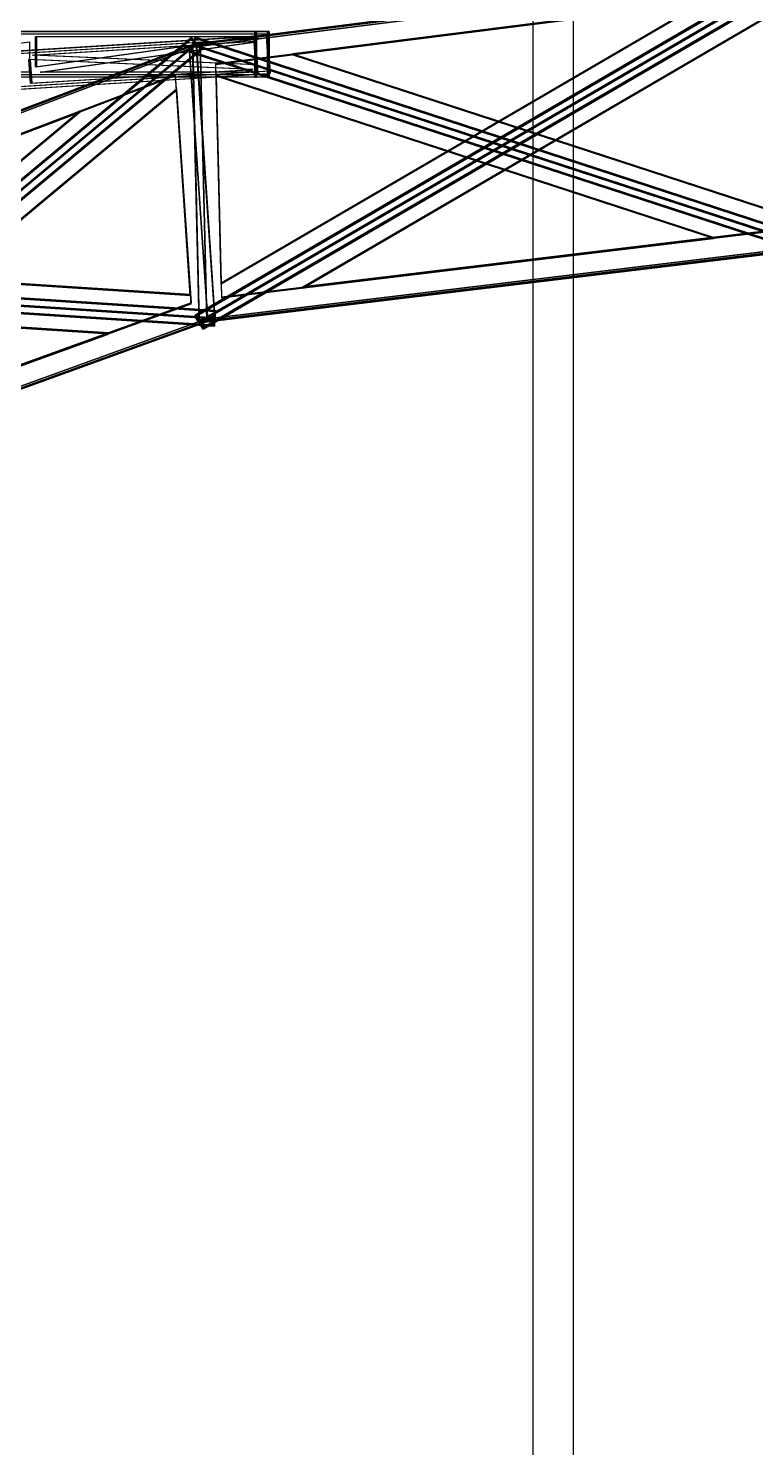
# Model space of a CAD drawing. Header units: millimetres. Extents: x -48000 to 1060615, y -2000 to 333000.
# Drawn here: x -6136 to -403, y 28532 to 39728 of the extents above; entities that cross this region are included whole.
import ezdxf

# ---------------------------------------------------------------- set-up
doc = ezdxf.new("R2010")
doc.units = ezdxf.units.MM
doc.layers.add('D-STR-CORE', color=7, linetype='Continuous', lineweight=25)
doc.layers.add('D-STR-STRC', color=7, linetype='Continuous', lineweight=25)

msp = doc.modelspace()

# ---------------------------------------------------------------- linework, layer by layer
at = {"layer": 'D-STR-CORE'}
msp.add_lwpolyline([(-2160, 18300), (-1840, 18300), (-1840, 224550), (-2160, 224550)], close=True, dxfattribs=at)
msp.add_lwpolyline([(-2160, 18300), (-1840, 18300), (-1840, 224550), (-2160, 224550)], close=True, dxfattribs=at)
at = {"layer": 'D-STR-STRC'}
for points in [[(64.72, 37992.15), (13.16, 40208.97), (-4841.16, 39594.47)], [(-4789.6, 37405.74), (-4841.16, 39594.43), (13.17, 40208.93)], [(-4841.05, 39598.74), (64.84, 37996.42), (13.28, 40213.24)], [(-4789.49, 37410.05), (-4841.05, 39598.74), (13.28, 40213.24)], [(13.28, 40213.24), (-4789.49, 37410.05), (-4841.05, 39598.74)], [(64.84, 37996.42), (13.28, 40213.24), (-4841.05, 39598.74)], [(13.39, 40217.55), (-4789.38, 37414.35), (-4840.93, 39603.05)], [(-4840.93, 39603.02), (64.95, 38000.69), (13.4, 40217.52)], [(-4789.62, 37405.77), (13.15, 40208.97), (64.7, 37992.15)], [(-4789.49, 37410.05), (13.28, 40213.24), (64.84, 37996.42)], [(13.28, 40213.24), (64.84, 37996.42), (-4789.49, 37410.05)], [(13.41, 40217.52), (64.97, 38000.69), (-4789.35, 37414.32)], [(-120.98, 38235.84), (-162.28, 40011.76), (-4051.15, 39519.48)], [(-4051.03, 39523.75), (-120.86, 38240.11), (-162.17, 40016.04)], [(-120.86, 38240.11), (-162.17, 40016.04), (-4051.03, 39523.75)], [(-4050.91, 39528.03), (-120.75, 38244.39), (-162.05, 40020.31)], [(-4616.72, 37709.52), (-4657.55, 39442.79), (-813.31, 39929.43)], [(-4616.61, 37713.82), (-4657.44, 39447.1), (-813.2, 39933.73)], [(-813.2, 39933.73), (-4616.61, 37713.82), (-4657.44, 39447.1)], [(-813.08, 39938.04), (-4616.5, 37718.13), (-4657.33, 39451.41)], [(-3973.26, 37679.25), (-159.81, 39905.02), (-118.88, 38144.84)], [(-3973.13, 37683.52), (-159.68, 39909.29), (-118.74, 38149.11)], [(-159.68, 39909.29), (-118.74, 38149.11), (-3973.13, 37683.52)], [(-159.55, 39913.56), (-118.61, 38153.39), (-3972.99, 37687.8)], [(-27131.1, 38238.6), (-27112.47, 37939.18), (-4241.52, 39372.51), (-4260.15, 39671.93)], [(-27131.1, 38238.6), (-27112.47, 37939.18), (-4241.52, 39372.51), (-4260.15, 39671.93)], [(-27129.74, 38238.6), (-27111.11, 37939.18), (-4240.15, 39372.51), (-4258.78, 39671.93)], [(-27129.74, 38238.6), (-27111.11, 37939.18), (-4240.15, 39372.51), (-4258.78, 39671.93)], [(-27119.69, 38238.6), (-27101.06, 37939.18), (-4230.11, 39372.51), (-4248.73, 39671.93)], [(-27119.69, 38238.6), (-27101.06, 37939.18), (-4230.11, 39372.51), (-4248.73, 39671.93)], [(-27118.33, 38238.6), (-27099.7, 37939.18), (-4228.74, 39372.51), (-4247.37, 39671.93)], [(-27118.33, 38238.6), (-27099.7, 37939.18), (-4228.74, 39372.51), (-4247.37, 39671.93)], [(-4250.15, 39702.22), (-4250.15, 39342.22), (-26584.55, 39342.22), (-26584.55, 39702.22)], [(-4250.15, 39702.22), (-4250.15, 39342.22), (-26584.55, 39342.22), (-26584.55, 39702.22)], [(-4249.13, 39702.22), (-4249.13, 39342.22), (-26583.54, 39342.22), (-26583.54, 39702.22)], [(-4249.13, 39702.22), (-4249.13, 39342.22), (-26583.54, 39342.22), (-26583.54, 39702.22)], [(-4239.76, 39702.22), (-4239.76, 39342.22), (-26574.16, 39342.22), (-26574.16, 39702.22)], [(-4239.76, 39702.22), (-4239.76, 39342.22), (-26574.16, 39342.22), (-26574.16, 39702.22)], [(-4238.74, 39702.22), (-4238.74, 39342.22), (-26573.15, 39342.22), (-26573.15, 39702.22)], [(-4238.74, 39702.22), (-4238.74, 39342.22), (-26573.15, 39342.22), (-26573.15, 39702.22)], [(-4391.86, 39662.22), (-6083.9, 39662.22), (-6083.9, 39424.22)], [(-4391.86, 39662.22), (-6083.9, 39662.22), (-6083.9, 39424.22)], [(-4390.85, 39662.22), (-6082.89, 39662.22), (-6082.89, 39424.22)], [(-4390.85, 39662.22), (-6082.89, 39662.22), (-6082.89, 39424.22)], [(-4381.47, 39662.22), (-6073.51, 39662.22), (-6073.51, 39424.22)], [(-4381.47, 39662.22), (-6073.51, 39662.22), (-6073.51, 39424.22)], [(-4380.46, 39662.22), (-6072.5, 39662.22), (-6072.5, 39424.22)], [(-4380.46, 39662.22), (-6072.5, 39662.22), (-6072.5, 39424.22)], [(-4860.38, 39537.57), (-4822.07, 39647.04), (-4821.83, 39655.63), (-4860.14, 39546.15)], [(-4821.71, 39659.92), (-4860.02, 39550.44), (-4860.26, 39541.86), (-4821.95, 39651.33)], [(-4773.42, 39555.15), (-4852.37, 39642.48), (-4851.65, 39651.31), (-4772.7, 39563.98)], [(-4851.29, 39655.73), (-4772.34, 39568.39), (-4773.06, 39559.56), (-4852.01, 39646.9)], [(-4359.59, 39665.7), (-4346.82, 39665.7), (-4328.19, 39366.28), (-4340.96, 39366.28)], [(-4346.82, 39665.7), (-4359.59, 39665.7), (-4340.96, 39366.28), (-4328.19, 39366.28)], [(-4338.54, 39702.22), (-4349.95, 39702.22), (-4349.95, 39342.22), (-4338.54, 39342.22)], [(-4349.95, 39702.22), (-4338.54, 39702.22), (-4338.54, 39342.22), (-4349.95, 39342.22)], [(-4260.15, 39671.93), (-4247.37, 39671.93), (-4246.13, 39651.97), (-4258.9, 39651.97)], [(-4260.15, 39671.93), (-4247.37, 39671.93), (-4228.74, 39372.51), (-4241.52, 39372.51)], [(-4247.37, 39671.93), (-4260.15, 39671.93), (-4258.9, 39651.97), (-4246.13, 39651.97)], [(-4247.37, 39671.93), (-4260.15, 39671.93), (-4241.52, 39372.51), (-4228.74, 39372.51)], [(-4238.74, 39702.22), (-4250.15, 39702.22), (-4250.15, 39682.22), (-4238.74, 39682.22)], [(-4238.74, 39702.22), (-4250.15, 39702.22), (-4250.15, 39342.22), (-4238.74, 39342.22)], [(-4250.15, 39702.22), (-4238.74, 39702.22), (-4238.74, 39682.22), (-4250.15, 39682.22)], [(-4250.15, 39702.22), (-4238.74, 39702.22), (-4238.74, 39342.22), (-4250.15, 39342.22)], [(-4666.61, 37435.44), (-4812.71, 39601.07), (-9662.16, 37759.38)], [(-9516.03, 35678.03), (-9662.13, 37759.29), (-4812.68, 39600.98)], [(-9661.81, 37763.75), (-4666.25, 37439.81), (-4812.35, 39605.44)], [(-9515.7, 35682.49), (-9661.81, 37763.75), (-4812.35, 39605.44)], [(-4812.35, 39605.44), (-9515.7, 35682.49), (-9661.81, 37763.75)], [(-4666.25, 37439.81), (-4812.35, 39605.44), (-9661.81, 37763.75)], [(-4812.03, 39609.89), (-9515.38, 35686.95), (-9661.48, 37768.2)], [(-9661.45, 37768.12), (-4665.89, 37444.18), (-4812, 39609.81)], [(-9516.1, 35678.12), (-4812.75, 39601.06), (-4666.65, 37435.43)], [(-9515.7, 35682.49), (-4812.35, 39605.44), (-4666.25, 37439.81)], [(-4812.35, 39605.44), (-4666.25, 37439.81), (-9515.7, 35682.49)], [(-4811.96, 39609.81), (-4665.85, 37444.18), (-9515.3, 35686.86)], [(-6128.4, 39620.22), (-6128.4, 39382.22), (-7892.8, 39382.22)], [(-6128.4, 39620.22), (-6128.4, 39382.22), (-7892.8, 39382.22)], [(-6127.39, 39620.22), (-6127.39, 39382.22), (-7891.78, 39382.22)], [(-6127.39, 39620.22), (-6127.39, 39382.22), (-7891.78, 39382.22)], [(-6103.41, 39516.33), (-4357.1, 39625.78), (-4345.49, 39439.14)], [(-6103.41, 39516.33), (-4357.1, 39625.78), (-4345.49, 39439.14)], [(-6102.05, 39516.33), (-4355.74, 39625.78), (-4344.13, 39439.14)], [(-6102.05, 39516.33), (-4355.74, 39625.78), (-4344.13, 39439.14)], [(-6092, 39516.33), (-4345.69, 39625.78), (-4334.08, 39439.14)], [(-6092, 39516.33), (-4345.69, 39625.78), (-4334.08, 39439.14)], [(-6090.64, 39516.33), (-4344.33, 39625.78), (-4332.72, 39439.14)], [(-6090.64, 39516.33), (-4344.33, 39625.78), (-4332.72, 39439.14)], [(-4349.95, 39620.22), (-4349.95, 39382.22), (-6041.99, 39382.22)], [(-4349.95, 39620.22), (-4349.95, 39382.22), (-6041.99, 39382.22)], [(-4348.93, 39620.22), (-4348.93, 39382.22), (-6040.97, 39382.22)], [(-4348.93, 39620.22), (-4348.93, 39382.22), (-6040.97, 39382.22)], [(-4339.55, 39620.22), (-4339.55, 39382.22), (-6031.6, 39382.22)], [(-4339.55, 39620.22), (-4339.55, 39382.22), (-6031.6, 39382.22)], [(-4338.54, 39620.22), (-4338.54, 39382.22), (-6030.58, 39382.22)], [(-4338.54, 39620.22), (-4338.54, 39382.22), (-6030.58, 39382.22)], [(-4722.14, 37420.27), (-4722.15, 37420.48), (-4868.15, 39583.54), (-4868.13, 39583.33)], [(-4722.14, 37420.27), (-4722.15, 37420.48), (-4868.15, 39583.54), (-4868.13, 39583.33)], [(64.71, 37992.11), (-4841.17, 39594.43), (-4789.62, 37405.74)], [(-4840.59, 39579.49), (-4840.59, 39579.49), (-4841.05, 39598.74), (-4841.05, 39598.74)], [(-4841.05, 39598.74), (-4789.49, 37410.05), (64.84, 37996.42)], [(-4840.59, 39579.49), (-4840.59, 39579.49), (-4841.05, 39598.74), (-4841.05, 39598.74)], [(64.84, 37996.42), (-4841.05, 39598.74), (-4789.49, 37410.05)], [(-4789.51, 37410.75), (-4789.51, 37410.95), (-4841.03, 39598.04), (-4841.02, 39597.83)], [(-4789.51, 37410.75), (-4789.51, 37410.95), (-4841.03, 39598.04), (-4841.02, 39597.83)], [(-4840.92, 39603.05), (-4789.36, 37414.35), (64.97, 38000.73)], [(-4811.06, 39586.23), (-4811.06, 39586.23), (-4812.35, 39605.44), (-4812.35, 39605.44)], [(-4811.06, 39586.23), (-4811.06, 39586.23), (-4812.35, 39605.44), (-4812.35, 39605.44)], [(-4666.3, 37440.5), (-4666.31, 37440.71), (-4812.31, 39604.74), (-4812.29, 39604.53)], [(-4666.3, 37440.5), (-4666.31, 37440.71), (-4812.31, 39604.74), (-4812.29, 39604.53)], [(-4730.01, 37417.93), (-4730.02, 37418.14), (-4781.54, 39605.57), (-4781.53, 39605.37)], [(-4730.01, 37417.93), (-4730.02, 37418.14), (-4781.54, 39605.57), (-4781.53, 39605.37)], [(-6134.18, 39481.34), (-6122.57, 39294.71), (-4376.26, 39404.15)], [(-6134.18, 39481.34), (-6122.57, 39294.71), (-4376.26, 39404.15)], [(-6132.82, 39481.34), (-6121.2, 39294.71), (-4374.9, 39404.15)], [(-6132.82, 39481.34), (-6121.2, 39294.71), (-4374.9, 39404.15)], [(-6122.77, 39481.34), (-6111.16, 39294.71), (-4364.85, 39404.15)], [(-6122.77, 39481.34), (-6111.16, 39294.71), (-4364.85, 39404.15)], [(-6121.41, 39481.34), (-6109.79, 39294.71), (-4363.49, 39404.15)], [(-6121.41, 39481.34), (-6109.79, 39294.71), (-4363.49, 39404.15)], [(-4859.42, 37621.41), (-4976.2, 39352.42), (-8852.41, 37880.34)], [(-8852.05, 37884.71), (-4859.06, 37625.78), (-4975.84, 39356.79)], [(-4859.06, 37625.78), (-4975.84, 39356.79), (-8852.05, 37884.71)], [(-8851.69, 37889.08), (-4858.7, 37630.15), (-4975.48, 39361.16)], [(-734.74, 38070.3), (-4655.41, 39350.84), (-4614.2, 37601.68)], [(-4655.28, 39355.15), (-4614.07, 37605.99), (-734.61, 38074.61)], [(-734.61, 38074.61), (-4655.28, 39355.15), (-4614.07, 37605.99)], [(-4655.15, 39359.46), (-4613.94, 37610.3), (-734.48, 38078.92)], [(-4238.74, 39362.22), (-4250.15, 39362.22), (-4250.15, 39342.22), (-4238.74, 39342.22)], [(-4250.15, 39362.22), (-4238.74, 39362.22), (-4238.74, 39342.22), (-4250.15, 39342.22)], [(-4242.76, 39392.47), (-4229.99, 39392.47), (-4228.74, 39372.51), (-4241.52, 39372.51)], [(-4229.99, 39392.47), (-4242.76, 39392.47), (-4241.52, 39372.51), (-4228.74, 39372.51)], [(-8635.47, 36182.69), (-4968.71, 39241.04), (-4854.8, 37552.7)], [(-8635.07, 36187.06), (-4968.31, 39245.42), (-4854.4, 37557.08)], [(-4968.31, 39245.42), (-4854.4, 37557.08), (-8635.07, 36187.06)], [(-4967.91, 39249.79), (-4854, 37561.45), (-8634.67, 36191.43)], [(-5727.45, 39075.97), (-9360.28, 36045.92), (-9473.13, 37653.47)], [(-9360.92, 36037.01), (-9473.77, 37644.56), (-5728.1, 39067.06)], [(-9360.6, 36041.47), (-9473.45, 37649.01), (-5727.78, 39071.52)], [(-5727.78, 39071.52), (-9360.6, 36041.47), (-9473.45, 37649.01)], [(-4666.62, 37435.35), (-9662.17, 37759.29), (-9516.07, 35678.03)], [(-9661.81, 37763.75), (-9515.7, 35682.49), (-4666.25, 37439.81)], [(-4666.25, 37439.81), (-9661.81, 37763.75), (-9515.7, 35682.49)], [(-9661.44, 37768.21), (-9515.34, 35686.95), (-4665.89, 37444.26)], [(-5505.4, 37316.55), (-9468.85, 37573.57), (-9352.93, 35922.31)], [(-9468.49, 37578.03), (-9352.57, 35926.77), (-5505.04, 37321.01)], [(-5505.04, 37321.01), (-9468.49, 37578.03), (-9352.57, 35926.77)], [(-9468.12, 37582.49), (-9352.21, 35931.23), (-5504.68, 37325.47)], [(-4758.5, 37354.16), (-4820.84, 37453.06), (-4820.6, 37461.65), (-4758.26, 37362.74)], [(-4820.47, 37465.94), (-4758.14, 37367.03), (-4758.38, 37358.45), (-4820.72, 37457.35)], [(-4789.94, 37429.3), (-4789.94, 37429.3), (-4789.49, 37410.05), (-4789.49, 37410.05)], [(-4789.94, 37429.3), (-4789.94, 37429.3), (-4789.49, 37410.05), (-4789.49, 37410.05)], [(-4670.44, 37375.64), (-4663.14, 37490.72), (-4662.42, 37499.55), (-4669.72, 37384.47)], [(-4662.06, 37503.97), (-4669.36, 37388.89), (-4670.08, 37380.06), (-4662.78, 37495.14)], [(-4667.55, 37459.01), (-4667.55, 37459.01), (-4666.25, 37439.81), (-4666.25, 37439.81)], [(-4667.55, 37459.01), (-4667.55, 37459.01), (-4666.25, 37439.81), (-4666.25, 37439.81)]]:
    msp.add_lwpolyline(points, close=True, dxfattribs=at)
for points in [[(-4841.05, 39598.74), (13.28, 40213.24)], [(13.28, 40213.24), (-4841.05, 39598.74)], [(-4840.59, 39579.49), (13.73, 40193.97)], [(13.73, 40193.97), (-4840.59, 39579.49)], [(-4820.84, 37453.06), (-18.07, 40256.26)], [(-17.95, 40260.55), (-4820.72, 37457.35)], [(-4820.6, 37461.65), (-17.83, 40264.84)], [(-17.71, 40269.13), (-4820.47, 37465.94)], [(-4758.5, 37354.16), (44.26, 40157.35)], [(44.39, 40161.64), (-4758.38, 37358.45)], [(-4758.26, 37362.74), (44.51, 40165.93)], [(44.63, 40170.23), (-4758.14, 37367.03)], [(-27131.1, 38238.6), (-4260.15, 39671.93)], [(-27131.1, 38238.6), (-4260.15, 39671.93)], [(-27129.86, 38218.64), (-4258.9, 39651.97)], [(-27129.86, 38218.64), (-4258.9, 39651.97)], [(-27118.33, 38238.6), (-4247.37, 39671.93)], [(-27118.33, 38238.6), (-4247.37, 39671.93)], [(-27117.08, 38218.64), (-4246.13, 39651.97)], [(-27117.08, 38218.64), (-4246.13, 39651.97)], [(-4250.15, 39702.22), (-26584.55, 39702.22)], [(-4250.15, 39702.22), (-26584.55, 39702.22)], [(-4250.15, 39682.22), (-26584.55, 39682.22)], [(-4250.15, 39682.22), (-26584.55, 39682.22)], [(-4238.74, 39702.22), (-26573.15, 39702.22)], [(-4238.74, 39702.22), (-26573.15, 39702.22)], [(-4238.74, 39682.22), (-26573.15, 39682.22)], [(-4238.74, 39682.22), (-26573.15, 39682.22)], [(-9555.72, 35719.54), (-4852.37, 39642.48)], [(-4852.01, 39646.9), (-9555.36, 35723.95)], [(-9555, 35728.37), (-4851.65, 39651.31)], [(-4851.29, 39655.73), (-9554.64, 35732.78)], [(83.81, 38044.72), (-4822.07, 39647.04)], [(-4821.95, 39651.33), (83.93, 38049.01)], [(84.05, 38053.3), (-4821.83, 39655.63)], [(-4821.71, 39659.92), (84.18, 38057.59)], [(-4359.59, 39665.7), (-4260.15, 39671.93)], [(-4359.59, 39665.7), (-4260.15, 39671.93)], [(-4250.15, 39702.22), (-4349.95, 39702.22)], [(-4250.15, 39702.22), (-4349.95, 39702.22)], [(-4346.82, 39665.7), (-4247.37, 39671.93)], [(-4346.82, 39665.7), (-4247.37, 39671.93)], [(-4238.74, 39702.22), (-4338.54, 39702.22)], [(-4238.74, 39702.22), (-4338.54, 39702.22)], [(-9661.81, 37763.75), (-4812.35, 39605.44)], [(-4812.35, 39605.44), (-9661.81, 37763.75)], [(-9660.46, 37744.57), (-4811.06, 39586.23)], [(-4811.06, 39586.23), (-9660.46, 37744.57)], [(-9476.77, 35632.2), (-4773.42, 39555.15)], [(-4773.06, 39559.56), (-9476.41, 35636.62)], [(-9476.05, 35641.03), (-4772.7, 39563.98)], [(-4772.34, 39568.39), (-9475.69, 35645.45)], [(-4868.15, 39583.54), (-4812.31, 39604.74)], [(-4812.31, 39604.74), (-4868.15, 39583.54)], [(-4868.13, 39583.33), (-4812.29, 39604.53)], [(-4812.29, 39604.53), (-4868.13, 39583.33)], [(45.5, 37935.25), (-4860.38, 39537.57)], [(-4860.26, 39541.86), (45.62, 37939.54)], [(45.74, 37943.83), (-4860.14, 39546.15)], [(-4860.02, 39550.44), (45.87, 37948.12)], [(-4841.03, 39598.04), (-4781.54, 39605.57)], [(-4781.54, 39605.57), (-4841.03, 39598.04)], [(-4841.02, 39597.83), (-4781.53, 39605.37)], [(-4781.53, 39605.37), (-4841.02, 39597.83)], [(-27113.71, 37959.14), (-4242.76, 39392.47)], [(-27113.71, 37959.14), (-4242.76, 39392.47)], [(-27112.47, 37939.18), (-4241.52, 39372.51)], [(-27112.47, 37939.18), (-4241.52, 39372.51)], [(-27100.94, 37959.14), (-4229.99, 39392.47)], [(-27100.94, 37959.14), (-4229.99, 39392.47)], [(-27099.7, 37939.18), (-4228.74, 39372.51)], [(-27099.7, 37939.18), (-4228.74, 39372.51)], [(-4250.15, 39362.22), (-26584.55, 39362.22)], [(-4250.15, 39362.22), (-26584.55, 39362.22)], [(-4250.15, 39342.22), (-26584.55, 39342.22)], [(-4250.15, 39342.22), (-26584.55, 39342.22)], [(-4238.74, 39362.22), (-26573.15, 39362.22)], [(-4238.74, 39362.22), (-26573.15, 39362.22)], [(-4238.74, 39342.22), (-26573.15, 39342.22)], [(-4238.74, 39342.22), (-26573.15, 39342.22)], [(-4250.15, 39342.22), (-4349.95, 39342.22)], [(-4250.15, 39342.22), (-4349.95, 39342.22)], [(-4340.96, 39366.28), (-4241.52, 39372.51)], [(-4340.96, 39366.28), (-4241.52, 39372.51)], [(-4238.74, 39342.22), (-4338.54, 39342.22)], [(-4238.74, 39342.22), (-4338.54, 39342.22)], [(-4328.19, 39366.28), (-4228.74, 39372.51)], [(-4328.19, 39366.28), (-4228.74, 39372.51)], [(-4789.94, 37429.3), (64.39, 38015.69)], [(64.39, 38015.69), (-4789.94, 37429.3)], [(-4789.49, 37410.05), (64.84, 37996.42)], [(64.84, 37996.42), (-4789.49, 37410.05)], [(-4663.14, 37490.72), (-9658.7, 37814.67)], [(-9658.34, 37819.08), (-4662.78, 37495.14)], [(-4662.42, 37499.55), (-9657.98, 37823.49)], [(-9657.61, 37827.91), (-4662.06, 37503.97)], [(-4670.44, 37375.64), (-9666, 37699.59)], [(-9665.64, 37704), (-4670.08, 37380.06)], [(-4669.72, 37384.47), (-9665.27, 37708.41)], [(-9664.91, 37712.83), (-4669.36, 37388.89)], [(-9517.05, 35701.66), (-4667.55, 37459.01)], [(-4667.55, 37459.01), (-9517.05, 35701.66)], [(-9515.7, 35682.49), (-4666.25, 37439.81)], [(-4666.25, 37439.81), (-9515.7, 35682.49)], [(-4789.51, 37410.95), (-4730.02, 37418.14)], [(-4730.02, 37418.14), (-4789.51, 37410.95)], [(-4789.51, 37410.75), (-4730.01, 37417.93)], [(-4730.01, 37417.93), (-4789.51, 37410.75)], [(-4722.15, 37420.48), (-4666.31, 37440.71)], [(-4666.31, 37440.71), (-4722.15, 37420.48)], [(-4722.14, 37420.27), (-4666.3, 37440.5)], [(-4666.3, 37440.5), (-4722.14, 37420.27)]]:
    msp.add_lwpolyline(points, dxfattribs=at)

doc.saveas('drawing.dxf')
